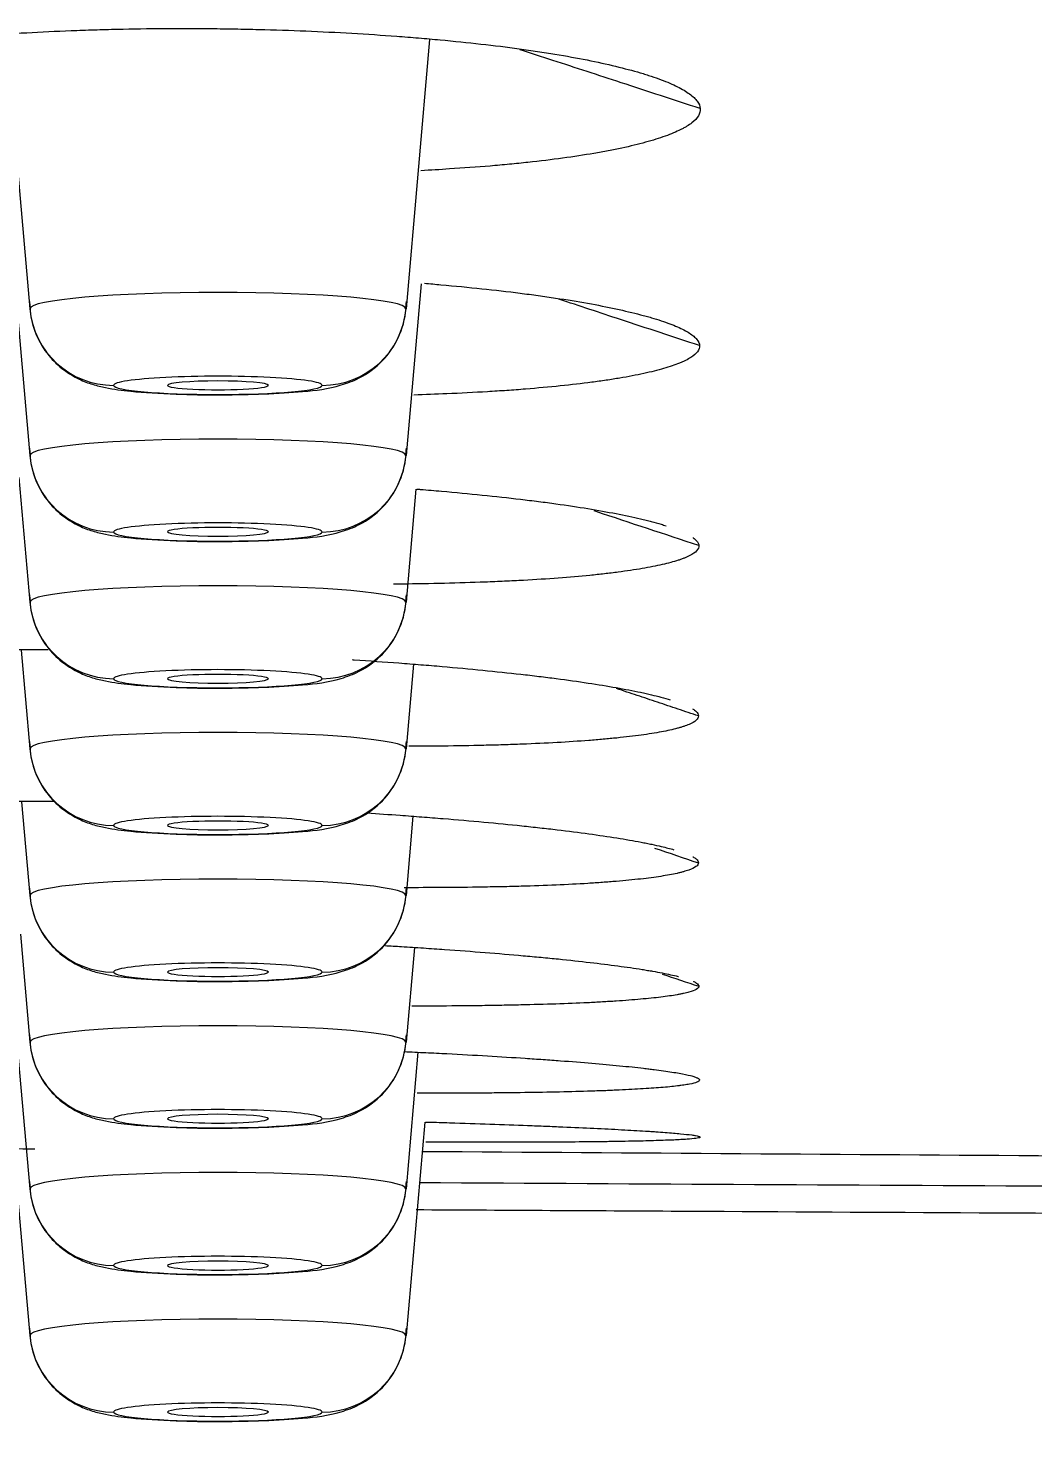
# Model space of a CAD drawing. Header units: millimetres. Extents: x 11618 to 13994, y -5897 to -2537.
# Drawn here: x 12259.06 to 12271.01, y -3610.08 to -3593.19 of the extents above; entities that cross this region are included whole.
import ezdxf

# ---------------------------------------------------------------- set-up
doc = ezdxf.new("R2010")
doc.units = ezdxf.units.MM
doc.layers.add('DIM', color=3, linetype='Continuous', lineweight=13)
doc.styles.get("Standard").update_dxf_attribs({"font": 'arial.ttf'})
doc.dimstyles.get("Standard").update_dxf_attribs({"dimtxt": 0.18, "dimasz": 0.18, "dimexe": 0.18, "dimexo": 0.0625, "dimgap": 0.09, "dimtad": 0, "dimtih": 1, "dimtoh": 1, "dimdec": 1, "dimdsep": 46, "dimtxsty": 'Standard', "dimcen": 0.09, "dimadec": 0, "dimazin": 0, "dimtfac": 1, "dimtdec": 1, "dimtofl": 0, "dimtmove": 0, "dimatfit": 3, "dimfxl": 1, "dimtolj": 1, "dimtzin": 0, "dimarcsym": 0})

# ---------------------------------------------------------------- blocks, each defined once
blk = doc.blocks.new('*D6')
at = {"layer": 'Defpoints', "color": 0, "transparency": 16777216}
for p in [(12196.532, -3594.216), (12466.198, -3594.304), (12466.198, -3664.582)]:
    blk.add_point(p, dxfattribs=at)
at = {"layer": 'DIM', "color": 0, "lineweight": -2, "transparency": 16777216}
for p, q in [((12196.532, -3594.279), (12196.532, -3664.762)), ((12466.198, -3594.366), (12466.198, -3664.762)), ((12214.532, -3664.582), (12448.198, -3664.582)), ((12466.198, -3664.582), (12494.714, -3664.582))]:
    blk.add_line(p, q, dxfattribs=at)
at = {"layer": 'DIM', "color": 0, "transparency": 16777216}
for points in [[(12214.532, -3661.582), (12214.532, -3667.582), (12196.532, -3664.582)], [(12448.198, -3661.582), (12448.198, -3667.582), (12466.198, -3664.582)]]:
    blk.add_solid(points, dxfattribs=at)
at = {"layer": 'DIM', "color": 0, "transparency": 16777216, "insert": (12519.722, -3664.582), "char_height": 18, "attachment_point": 5}
blk.add_mtext('\\A1;270', dxfattribs=at)

msp = doc.modelspace()

# ---------------------------------------------------------------- linework, layer by layer
at = {"linetype": 'Continuous', "lineweight": 18}
for p, q in [((12258.796, -3593.267), (12259.082, -3596.522)), ((12263.836, -3593.322), (12263.555, -3596.522)), ((12258.895, -3596.128), (12259.082, -3598.265)), ((12263.734, -3596.225), (12263.555, -3598.265)), ((12258.952, -3598.528), (12259.082, -3600.008)), ((12263.673, -3598.666), (12263.555, -3600.008)), ((12258.979, -3600.577), (12259.082, -3601.751)), ((12263.643, -3600.745), (12263.555, -3601.751)), ((12258.984, -3602.379), (12259.082, -3603.494)), ((12263.637, -3602.552), (12263.555, -3603.494)), ((12258.969, -3603.954), (12259.082, -3605.238)), ((12263.654, -3604.112), (12263.555, -3605.238)), ((12258.929, -3605.241), (12259.082, -3606.981)), ((12263.697, -3605.357), (12263.555, -3606.981)), ((12258.853, -3606.111), (12259.082, -3608.724)), ((12263.778, -3606.186), (12263.555, -3608.724))]:
    msp.add_line(p, q, dxfattribs=at)
at = {"linetype": 'Continuous', "lineweight": 13}
for centre, major_axis, ratio, start_param, end_param in [((12261.318, -3596.522), (-2.236, 0), 0.087156, 3.141593, 6.283185), ((12260.078, -3596.435), (1, 0), 0.996195, 3.228859, 4.712389), ((12262.559, -3596.435), (-1, 0), 0.996195, 1.570796, 3.054326), ((12261.318, -3597.431), (1.24, 0), 0.087156, 0, 3.141593), ((12261.318, -3597.431), (1.24, 0), 0.087156, 3.141593, 6.283185), ((12261.318, -3598.265), (-2.236, 0), 0.087156, 3.141593, 6.283185), ((12260.078, -3598.178), (1, 0), 0.996195, 3.228859, 4.712389), ((12262.559, -3598.178), (-1, 0), 0.996195, 1.570796, 3.054326), ((12261.318, -3599.174), (1.24, 0), 0.087156, 0, 3.141593), ((12261.318, -3599.174), (1.24, 0), 0.087156, 3.141593, 6.283185), ((12261.318, -3600.008), (-2.236, 0), 0.087156, 3.141593, 6.283185), ((12260.078, -3599.921), (1, 0), 0.996195, 3.228859, 4.712389), ((12262.559, -3599.921), (-1, 0), 0.996195, 1.570796, 3.054326), ((12261.318, -3600.918), (1.24, 0), 0.087156, 0, 3.141593), ((12261.318, -3600.918), (1.24, 0), 0.087156, 3.141593, 6.283185), ((12261.318, -3601.751), (-2.236, 0), 0.087156, 3.141593, 6.283185), ((12260.078, -3601.665), (1, 0), 0.996195, 3.228859, 4.712389), ((12262.559, -3601.665), (-1, 0), 0.996195, 1.570796, 3.054326), ((12261.318, -3602.661), (1.24, 0), 0.087156, 0, 3.141593), ((12261.318, -3602.661), (1.24, 0), 0.087156, 3.141593, 6.283185), ((12261.318, -3603.494), (-2.236, 0), 0.087156, 3.141593, 6.283185), ((12260.078, -3603.408), (1, 0), 0.996195, 3.228859, 4.712389), ((12262.559, -3603.408), (-1, 0), 0.996195, 1.570796, 3.054326), ((12261.318, -3604.404), (1.24, 0), 0.087156, 0, 3.141593), ((12261.318, -3604.404), (1.24, 0), 0.087156, 3.141593, 6.283185), ((12261.318, -3605.238), (-2.236, 0), 0.087156, 3.141593, 6.283185), ((12260.078, -3605.151), (1, 0), 0.996195, 3.228859, 4.712389), ((12262.559, -3605.151), (-1, 0), 0.996195, 1.570796, 3.054326), ((12261.318, -3606.147), (1.24, 0), 0.087156, 0, 3.141593), ((12261.318, -3606.147), (1.24, 0), 0.087156, 3.141593, 6.283185), ((12261.318, -3606.981), (-2.236, 0), 0.087156, 3.141593, 6.283185), ((12261.318, -3607.89), (1.24, 0), 0.087156, 0, 3.141593), ((12261.318, -3607.89), (1.24, 0), 0.087156, 3.141593, 6.283185), ((12261.318, -3608.724), (-2.236, 0), 0.087156, 3.141593, 6.283185), ((12261.318, -3609.633), (1.24, 0), 0.087156, 0, 3.141593), ((12261.318, -3609.633), (1.24, 0), 0.087156, 3.141593, 6.283185)]:
    msp.add_ellipse(centre, major_axis=major_axis, ratio=ratio, start_param=start_param, end_param=end_param, dxfattribs=at)
at = {"linetype": 'Continuous', "lineweight": 18}
for centre, major_axis, ratio, start_param, end_param in [((12261.318, -3597.431), (-0.6, 0), 0.087156, 3.141593, 6.283185), ((12261.318, -3597.431), (-0.6, 0), 0.087156, 0, 3.141593), ((12261.318, -3599.171), (0.6, 0), 0.087156, 0, 3.141593), ((12261.318, -3599.171), (0.6, 0), 0.087156, 3.141593, 6.283185), ((12261.318, -3600.918), (0.6, 0), 0.087156, 0, 3.141593), ((12261.318, -3600.918), (0.6, 0), 0.087156, 3.141593, 6.283185), ((12261.318, -3602.661), (0.6, 0), 0.087156, 0, 3.141593), ((12261.318, -3602.661), (0.6, 0), 0.087156, 3.141593, 6.283185), ((12261.318, -3604.404), (-0.6, 0), 0.087156, 3.141593, 6.283185), ((12261.318, -3604.404), (-0.6, 0), 0.087156, 0, 3.141593), ((12261.318, -3606.147), (-0.6, 0), 0.087156, 3.141593, 6.283185), ((12261.318, -3606.147), (-0.6, 0), 0.087156, 0, 3.141593), ((12260.078, -3606.894), (1, 0), 0.996195, 3.228859, 4.712389), ((12262.559, -3606.894), (-1, 0), 0.996195, 1.570796, 3.054326), ((12261.318, -3607.893), (-0.6, 0), 0.087156, 3.141593, 6.283185), ((12261.318, -3607.893), (-0.6, 0), 0.087156, 0, 3.141593), ((12260.078, -3608.637), (1, 0), 0.996195, 3.228859, 4.712389), ((12262.559, -3608.637), (-1, 0), 0.996195, 1.570796, 3.054326), ((12261.318, -3609.633), (-0.6, 0), 0.087156, 3.141593, 6.283185), ((12261.318, -3609.633), (-0.6, 0), 0.087156, 0, 3.141593)]:
    msp.add_ellipse(centre, major_axis=major_axis, ratio=ratio, start_param=start_param, end_param=end_param, dxfattribs=at)
for points, knots in [([(12255.557, -3594.007), (12255.555, -3593.979), (12255.562, -3593.951), (12255.596, -3593.896), (12255.649, -3593.841), (12255.737, -3593.788), (12255.844, -3593.735), (12255.906, -3593.709), (12256.046, -3593.658), (12256.124, -3593.633), (12256.296, -3593.585), (12256.39, -3593.562), (12256.518, -3593.533), (12256.544, -3593.528), (12256.597, -3593.516), (12256.624, -3593.511), (12256.707, -3593.494), (12256.764, -3593.484), (12256.94, -3593.452), (12257.064, -3593.432), (12257.325, -3593.394), (12257.462, -3593.376), (12257.677, -3593.351), (12257.751, -3593.343), (12257.864, -3593.331), (12257.902, -3593.327), (12257.979, -3593.319), (12258.018, -3593.316), (12258.214, -3593.297), (12258.374, -3593.284), (12258.704, -3593.26), (12258.872, -3593.249), (12259.217, -3593.23), (12259.393, -3593.222), (12259.619, -3593.213), (12259.664, -3593.211), (12259.755, -3593.208), (12259.801, -3593.207), (12259.938, -3593.203), (12260.03, -3593.2), (12260.306, -3593.194), (12260.491, -3593.191), (12260.863, -3593.189), (12261.05, -3593.189), (12261.332, -3593.192), (12261.426, -3593.193), (12261.568, -3593.196), (12261.615, -3593.197), (12261.71, -3593.199), (12261.757, -3593.2), (12261.993, -3593.206), (12262.18, -3593.212), (12262.548, -3593.227), (12262.731, -3593.236), (12263.091, -3593.257), (12263.269, -3593.268), (12263.488, -3593.285), (12263.532, -3593.288), (12263.619, -3593.295), (12263.749, -3593.306), (12263.876, -3593.317), (12264.127, -3593.34), (12264.289, -3593.357), (12264.603, -3593.392), (12264.755, -3593.411), (12264.976, -3593.441), (12265.048, -3593.452), (12265.154, -3593.468), (12265.189, -3593.473), (12265.259, -3593.484), (12265.293, -3593.489), (12265.461, -3593.517), (12265.588, -3593.54), (12265.828, -3593.588), (12265.941, -3593.613), (12266.151, -3593.664), (12266.25, -3593.69), (12266.363, -3593.723), (12266.386, -3593.73), (12266.429, -3593.744), (12266.492, -3593.764), (12266.551, -3593.785), (12266.661, -3593.826), (12266.792, -3593.882), (12266.888, -3593.939), (12266.947, -3593.982), (12266.965, -3593.997), (12266.995, -3594.026), (12267.008, -3594.04), (12267.04, -3594.084), (12267.051, -3594.113), (12267.054, -3594.142)], [0, 0, 0, 0, 0.03125, 0.03125, 0.0625, 0.09375, 0.09375, 0.125, 0.125, 0.15625, 0.15625, 0.1875, 0.1875, 0.195313, 0.195313, 0.203125, 0.203125, 0.21875, 0.21875, 0.25, 0.25, 0.28125, 0.28125, 0.296875, 0.296875, 0.304688, 0.304688, 0.3125, 0.3125, 0.34375, 0.34375, 0.375, 0.375, 0.40625, 0.40625, 0.414063, 0.414063, 0.421875, 0.421875, 0.4375, 0.4375, 0.46875, 0.46875, 0.5, 0.5, 0.515625, 0.515625, 0.523438, 0.523438, 0.53125, 0.53125, 0.5625, 0.5625, 0.59375, 0.59375, 0.625, 0.625, 0.632813, 0.632813, 0.640625, 0.65625, 0.65625, 0.6875, 0.6875, 0.71875, 0.71875, 0.734375, 0.734375, 0.742188, 0.742188, 0.75, 0.75, 0.78125, 0.78125, 0.8125, 0.8125, 0.84375, 0.84375, 0.851563, 0.851563, 0.859375, 0.875, 0.875, 0.90625, 0.9375, 0.9375, 0.953125, 0.953125, 0.96875, 0.96875, 1, 1, 1, 1]), ([(12267.054, -3594.142), (12267.056, -3594.171), (12267.048, -3594.199), (12267.015, -3594.256), (12266.989, -3594.284), (12266.936, -3594.325), (12266.917, -3594.338), (12266.884, -3594.359), (12266.872, -3594.365), (12266.848, -3594.379), (12266.835, -3594.385), (12266.768, -3594.419), (12266.707, -3594.445), (12266.567, -3594.495), (12266.489, -3594.519), (12266.317, -3594.566), (12266.223, -3594.589), (12266.095, -3594.617), (12266.068, -3594.622), (12266.015, -3594.633), (12265.988, -3594.638), (12265.905, -3594.654), (12265.848, -3594.664), (12265.672, -3594.695), (12265.548, -3594.713), (12265.287, -3594.749), (12265.149, -3594.766), (12264.933, -3594.789), (12264.86, -3594.796), (12264.747, -3594.807), (12264.709, -3594.811), (12264.632, -3594.818), (12264.593, -3594.821), (12264.397, -3594.838), (12264.236, -3594.849), (12263.96, -3594.867), (12263.847, -3594.874), (12263.732, -3594.88)], [0, 0, 0, 0, 0.085646, 0.085646, 0.171292, 0.171292, 0.214114, 0.214114, 0.235526, 0.235526, 0.256937, 0.256937, 0.342583, 0.342583, 0.428229, 0.428229, 0.513875, 0.513875, 0.535286, 0.535286, 0.556698, 0.556698, 0.59952, 0.59952, 0.685166, 0.685166, 0.770812, 0.770812, 0.813635, 0.813635, 0.835046, 0.835046, 0.856458, 0.856458, 0.942104, 0.942104, 1, 1, 1, 1]), ([(12263.775, -3596.218), (12263.841, -3596.224), (12263.906, -3596.229), (12264.137, -3596.25), (12264.299, -3596.266), (12264.612, -3596.299), (12264.764, -3596.317), (12264.984, -3596.344), (12265.056, -3596.354), (12265.162, -3596.368), (12265.197, -3596.373), (12265.266, -3596.383), (12265.3, -3596.388), (12265.468, -3596.414), (12265.595, -3596.434), (12265.834, -3596.477), (12265.946, -3596.499), (12266.155, -3596.545), (12266.253, -3596.568), (12266.366, -3596.597), (12266.388, -3596.603), (12266.431, -3596.615), (12266.494, -3596.633), (12266.552, -3596.651), (12266.662, -3596.687), (12266.791, -3596.736), (12266.886, -3596.785), (12266.944, -3596.823), (12266.961, -3596.835), (12266.991, -3596.86), (12267.003, -3596.872), (12267.034, -3596.91), (12267.045, -3596.934), (12267.046, -3596.959)], [0, 0, 0, 0, 0.034029, 0.034029, 0.121844, 0.121844, 0.20966, 0.20966, 0.253567, 0.253567, 0.275521, 0.275521, 0.297475, 0.297475, 0.385291, 0.385291, 0.473106, 0.473106, 0.560922, 0.560922, 0.582876, 0.582876, 0.60483, 0.648738, 0.648738, 0.736553, 0.824369, 0.824369, 0.868277, 0.868277, 0.912184, 0.912184, 1, 1, 1, 1]), ([(12259.078, -3596.435), (12259.08, -3596.573), (12259.124, -3596.797), (12259.288, -3597.072), (12259.475, -3597.25), (12259.663, -3597.361), (12259.836, -3597.425), (12260.032, -3597.472), (12260.312, -3597.509), (12260.769, -3597.536), (12261.171, -3597.546), (12261.348, -3597.543), (12261.357, -3597.543)], [0, 0, 0, 0, 0.122527, 0.215408, 0.294634, 0.364592, 0.427727, 0.496738, 0.634659, 0.831916, 0.991471, 1, 1, 1, 1]), ([(12261.357, -3597.543), (12261.535, -3597.542), (12261.88, -3597.537), (12262.384, -3597.502), (12262.674, -3597.47), (12263.021, -3597.346), (12263.283, -3597.157), (12263.483, -3596.868), (12263.552, -3596.612), (12263.559, -3596.464), (12263.559, -3596.435)], [0, 0, 0, 0, 0.162675, 0.337768, 0.550867, 0.638384, 0.752048, 0.857541, 0.972916, 1, 1, 1, 1]), ([(12267.046, -3596.959), (12267.047, -3596.983), (12267.039, -3597.007), (12267.004, -3597.055), (12266.977, -3597.078), (12266.923, -3597.112), (12266.903, -3597.123), (12266.869, -3597.14), (12266.857, -3597.146), (12266.832, -3597.157), (12266.819, -3597.162), (12266.752, -3597.19), (12266.689, -3597.211), (12266.548, -3597.252), (12266.469, -3597.271), (12266.295, -3597.309), (12266.2, -3597.328), (12266.071, -3597.349), (12266.045, -3597.354), (12265.991, -3597.362), (12265.963, -3597.367), (12265.88, -3597.379), (12265.822, -3597.387), (12265.645, -3597.41), (12265.521, -3597.425), (12265.258, -3597.452), (12265.12, -3597.464), (12264.904, -3597.482), (12264.83, -3597.487), (12264.716, -3597.495), (12264.678, -3597.497), (12264.601, -3597.502), (12264.562, -3597.505), (12264.365, -3597.516), (12264.204, -3597.525), (12263.912, -3597.537), (12263.782, -3597.542), (12263.65, -3597.546)], [0, 0, 0, 0, 0.084944, 0.084944, 0.169887, 0.169887, 0.212359, 0.212359, 0.233595, 0.233595, 0.254831, 0.254831, 0.339775, 0.339775, 0.424719, 0.424719, 0.509662, 0.509662, 0.530898, 0.530898, 0.552134, 0.552134, 0.594606, 0.594606, 0.67955, 0.67955, 0.764494, 0.764494, 0.806965, 0.806965, 0.828201, 0.828201, 0.849437, 0.849437, 0.934381, 0.934381, 1, 1, 1, 1]), ([(12259.078, -3598.178), (12259.08, -3598.316), (12259.124, -3598.54), (12259.288, -3598.815), (12259.475, -3598.993), (12259.663, -3599.104), (12259.836, -3599.168), (12260.032, -3599.215), (12260.312, -3599.252), (12260.769, -3599.279), (12261.171, -3599.289), (12261.348, -3599.286), (12261.357, -3599.286)], [0, 0, 0, 0, 0.122527, 0.215408, 0.294634, 0.364592, 0.427727, 0.496738, 0.634659, 0.831916, 0.991471, 1, 1, 1, 1]), ([(12261.357, -3599.286), (12261.535, -3599.286), (12261.88, -3599.28), (12262.384, -3599.245), (12262.674, -3599.213), (12263.021, -3599.089), (12263.283, -3598.9), (12263.483, -3598.611), (12263.552, -3598.355), (12263.559, -3598.207), (12263.559, -3598.178)], [0, 0, 0, 0, 0.162675, 0.337768, 0.550867, 0.638384, 0.752048, 0.857541, 0.972916, 1, 1, 1, 1]), ([(12263.682, -3598.664), (12263.696, -3598.665), (12263.797, -3598.673), (12263.895, -3598.682), (12264.144, -3598.703), (12264.467, -3598.734), (12264.77, -3598.767), (12264.989, -3598.793), (12265.061, -3598.802), (12265.167, -3598.816), (12265.202, -3598.82), (12265.271, -3598.829), (12265.305, -3598.834), (12265.472, -3598.857), (12265.599, -3598.876), (12265.836, -3598.915), (12265.948, -3598.935), (12266.157, -3598.976), (12266.254, -3598.997), (12266.366, -3599.023), (12266.388, -3599.028), (12266.431, -3599.039), (12266.493, -3599.055), (12266.551, -3599.071), (12266.609, -3599.088), (12266.629, -3599.094), (12266.649, -3599.1)], [0, 0, 0, 0, 0.010663, 0.074135, 0.074135, 0.201079, 0.328023, 0.328023, 0.391495, 0.391495, 0.423231, 0.423231, 0.454967, 0.454967, 0.58191, 0.58191, 0.708854, 0.708854, 0.835798, 0.835798, 0.867534, 0.867534, 0.89927, 0.962742, 0.962742, 1, 1, 1, 1]), ([(12266.968, -3599.24), (12266.969, -3599.241), (12266.97, -3599.241), (12266.985, -3599.252), (12266.997, -3599.263), (12267.027, -3599.295), (12267.037, -3599.316), (12267.038, -3599.336)], [0, 0, 0, 0, 0.01413, 0.01413, 0.342754, 0.342754, 1, 1, 1, 1]), ([(12267.038, -3599.336), (12267.038, -3599.357), (12267.029, -3599.377), (12266.993, -3599.417), (12266.965, -3599.436), (12266.91, -3599.464), (12266.89, -3599.474), (12266.855, -3599.488), (12266.843, -3599.492), (12266.818, -3599.501), (12266.805, -3599.506), (12266.736, -3599.528), (12266.673, -3599.545), (12266.53, -3599.578), (12266.451, -3599.594), (12266.276, -3599.624), (12266.18, -3599.638), (12266.05, -3599.655), (12266.024, -3599.659), (12265.969, -3599.665), (12265.942, -3599.668), (12265.858, -3599.678), (12265.8, -3599.684), (12265.622, -3599.702), (12265.497, -3599.712), (12265.234, -3599.732), (12265.095, -3599.741), (12264.878, -3599.753), (12264.804, -3599.756), (12264.69, -3599.762), (12264.652, -3599.763), (12264.574, -3599.767), (12264.535, -3599.768), (12264.338, -3599.776), (12264.177, -3599.78), (12263.846, -3599.788), (12263.677, -3599.791), (12263.472, -3599.793), (12263.44, -3599.793), (12263.408, -3599.793)], [0, 0, 0, 0, 0.082071, 0.082071, 0.164143, 0.164143, 0.205179, 0.205179, 0.225697, 0.225697, 0.246214, 0.246214, 0.328286, 0.328286, 0.410357, 0.410357, 0.492429, 0.492429, 0.512947, 0.512947, 0.533465, 0.533465, 0.5745, 0.5745, 0.656572, 0.656572, 0.738643, 0.738643, 0.779679, 0.779679, 0.800197, 0.800197, 0.820715, 0.820715, 0.902786, 0.902786, 0.984858, 0.984858, 1, 1, 1, 1]), ([(12259.078, -3599.921), (12259.08, -3600.059), (12259.124, -3600.283), (12259.288, -3600.559), (12259.475, -3600.736), (12259.663, -3600.847), (12259.836, -3600.912), (12260.032, -3600.958), (12260.312, -3600.995), (12260.769, -3601.022), (12261.171, -3601.033), (12261.348, -3601.029), (12261.357, -3601.029)], [0, 0, 0, 0, 0.122527, 0.215408, 0.294634, 0.364592, 0.427727, 0.496738, 0.634659, 0.831916, 0.991471, 1, 1, 1, 1]), ([(12261.357, -3601.029), (12261.535, -3601.029), (12261.88, -3601.023), (12262.384, -3600.988), (12262.674, -3600.957), (12263.021, -3600.832), (12263.283, -3600.644), (12263.483, -3600.354), (12263.552, -3600.098), (12263.559, -3599.95), (12263.559, -3599.921)], [0, 0, 0, 0, 0.162675, 0.337768, 0.550867, 0.638384, 0.752048, 0.857541, 0.972916, 1, 1, 1, 1]), ([(12255.529, -3600.929), (12255.529, -3600.911), (12255.539, -3600.894), (12255.577, -3600.861), (12255.605, -3600.845), (12255.66, -3600.821), (12255.681, -3600.814), (12255.728, -3600.799), (12255.753, -3600.791), (12255.836, -3600.769), (12255.9, -3600.755), (12256.044, -3600.728), (12256.124, -3600.716), (12256.299, -3600.692), (12256.395, -3600.68), (12256.526, -3600.667), (12256.552, -3600.664), (12256.607, -3600.659), (12256.634, -3600.657), (12256.718, -3600.649), (12256.776, -3600.645), (12256.955, -3600.631), (12257.08, -3600.623), (12257.344, -3600.608), (12257.483, -3600.602), (12257.7, -3600.593), (12257.775, -3600.591), (12257.888, -3600.587), (12257.927, -3600.586), (12258.004, -3600.584), (12258.044, -3600.583), (12258.241, -3600.578), (12258.402, -3600.575), (12258.733, -3600.571), (12258.903, -3600.57), (12259.15, -3600.569), (12259.226, -3600.569), (12259.301, -3600.569)], [0, 0, 0, 0, 0.080447, 0.080447, 0.160895, 0.160895, 0.201118, 0.201118, 0.241342, 0.241342, 0.321789, 0.321789, 0.402236, 0.402236, 0.482684, 0.482684, 0.502796, 0.502796, 0.522907, 0.522907, 0.563131, 0.563131, 0.643578, 0.643578, 0.724026, 0.724026, 0.764249, 0.764249, 0.784361, 0.784361, 0.804473, 0.804473, 0.88492, 0.88492, 0.965367, 0.965367, 1, 1, 1, 1]), ([(12262.916, -3600.691), (12262.924, -3600.692), (12262.932, -3600.693), (12263.119, -3600.705), (12263.296, -3600.717), (12263.515, -3600.734), (12263.559, -3600.737), (12263.645, -3600.744), (12263.775, -3600.754), (12263.901, -3600.764), (12264.15, -3600.786), (12264.311, -3600.801), (12264.623, -3600.832), (12264.774, -3600.848), (12264.993, -3600.872), (12265.065, -3600.881), (12265.171, -3600.894), (12265.206, -3600.898), (12265.274, -3600.907), (12265.308, -3600.911), (12265.475, -3600.933), (12265.601, -3600.951), (12265.839, -3600.986), (12265.95, -3601.005), (12266.158, -3601.042), (12266.255, -3601.061), (12266.367, -3601.084), (12266.389, -3601.089), (12266.431, -3601.099), (12266.494, -3601.113), (12266.551, -3601.127), (12266.626, -3601.147), (12266.663, -3601.157), (12266.697, -3601.167)], [0, 0, 0, 0, 0.004641, 0.004641, 0.108938, 0.108938, 0.135012, 0.135012, 0.161087, 0.213235, 0.213235, 0.317532, 0.317532, 0.421829, 0.421829, 0.473978, 0.473978, 0.500052, 0.500052, 0.526126, 0.526126, 0.630423, 0.630423, 0.73472, 0.73472, 0.839017, 0.839017, 0.865092, 0.865092, 0.891166, 0.943314, 0.943314, 1, 1, 1, 1]), ([(12266.966, -3601.277), (12266.966, -3601.277), (12266.967, -3601.278), (12266.982, -3601.287), (12266.994, -3601.296), (12267.023, -3601.324), (12267.032, -3601.342), (12267.033, -3601.36)], [0, 0, 0, 0, 0.011206, 0.011206, 0.340804, 0.340804, 1, 1, 1, 1]), ([(12267.033, -3601.36), (12267.033, -3601.378), (12267.023, -3601.395), (12266.986, -3601.429), (12266.958, -3601.445), (12266.902, -3601.469), (12266.881, -3601.477), (12266.847, -3601.488), (12266.835, -3601.492), (12266.809, -3601.5), (12266.796, -3601.503), (12266.727, -3601.522), (12266.663, -3601.536), (12266.52, -3601.563), (12266.44, -3601.576), (12266.264, -3601.6), (12266.168, -3601.611), (12266.037, -3601.625), (12266.011, -3601.627), (12265.956, -3601.633), (12265.929, -3601.635), (12265.844, -3601.643), (12265.787, -3601.647), (12265.608, -3601.661), (12265.483, -3601.669), (12265.219, -3601.684), (12265.08, -3601.69), (12264.862, -3601.699), (12264.788, -3601.701), (12264.674, -3601.705), (12264.636, -3601.706), (12264.558, -3601.708), (12264.519, -3601.709), (12264.322, -3601.713), (12264.16, -3601.716), (12263.861, -3601.72), (12263.725, -3601.721), (12263.587, -3601.721)], [0, 0, 0, 0, 0.084699, 0.084699, 0.169398, 0.169398, 0.211748, 0.211748, 0.232923, 0.232923, 0.254097, 0.254097, 0.338796, 0.338796, 0.423495, 0.423495, 0.508195, 0.508195, 0.529369, 0.529369, 0.550544, 0.550544, 0.592894, 0.592894, 0.677593, 0.677593, 0.762292, 0.762292, 0.804641, 0.804641, 0.825816, 0.825816, 0.846991, 0.846991, 0.93169, 0.93169, 1, 1, 1, 1]), ([(12259.078, -3601.665), (12259.08, -3601.802), (12259.124, -3602.026), (12259.288, -3602.302), (12259.475, -3602.479), (12259.663, -3602.59), (12259.836, -3602.655), (12260.032, -3602.701), (12260.312, -3602.738), (12260.769, -3602.765), (12261.171, -3602.776), (12261.348, -3602.772), (12261.357, -3602.772)], [0, 0, 0, 0, 0.122527, 0.215408, 0.294634, 0.364592, 0.427727, 0.496738, 0.634659, 0.831916, 0.991471, 1, 1, 1, 1]), ([(12261.357, -3602.772), (12261.535, -3602.772), (12261.88, -3602.766), (12262.384, -3602.731), (12262.674, -3602.7), (12263.021, -3602.575), (12263.283, -3602.387), (12263.483, -3602.097), (12263.552, -3601.841), (12263.559, -3601.693), (12263.559, -3601.665)], [0, 0, 0, 0, 0.162675, 0.337768, 0.550867, 0.638384, 0.752048, 0.857541, 0.972916, 1, 1, 1, 1]), ([(12255.529, -3602.671), (12255.53, -3602.656), (12255.54, -3602.641), (12255.578, -3602.612), (12255.607, -3602.597), (12255.663, -3602.577), (12255.684, -3602.57), (12255.731, -3602.557), (12255.756, -3602.55), (12255.84, -3602.531), (12255.904, -3602.519), (12256.048, -3602.496), (12256.129, -3602.485), (12256.305, -3602.465), (12256.401, -3602.455), (12256.532, -3602.444), (12256.559, -3602.442), (12256.613, -3602.438), (12256.641, -3602.436), (12256.725, -3602.43), (12256.783, -3602.426), (12256.962, -3602.415), (12257.088, -3602.408), (12257.353, -3602.397), (12257.492, -3602.392), (12257.711, -3602.385), (12257.785, -3602.384), (12257.899, -3602.381), (12257.937, -3602.38), (12258.015, -3602.379), (12258.054, -3602.378), (12258.252, -3602.375), (12258.414, -3602.373), (12258.746, -3602.372), (12258.915, -3602.372), (12259.18, -3602.373), (12259.273, -3602.373), (12259.367, -3602.374)], [0, 0, 0, 0, 0.079808, 0.079808, 0.159617, 0.159617, 0.199521, 0.199521, 0.239425, 0.239425, 0.319234, 0.319234, 0.399042, 0.399042, 0.478851, 0.478851, 0.498803, 0.498803, 0.518755, 0.518755, 0.558659, 0.558659, 0.638468, 0.638468, 0.718276, 0.718276, 0.75818, 0.75818, 0.778132, 0.778132, 0.798085, 0.798085, 0.877893, 0.877893, 0.957702, 0.957702, 1, 1, 1, 1]), ([(12263.092, -3602.513), (12263.224, -3602.522), (12263.355, -3602.531), (12263.528, -3602.543), (12263.572, -3602.546), (12263.659, -3602.553), (12263.788, -3602.563), (12263.914, -3602.573), (12264.162, -3602.593), (12264.323, -3602.607), (12264.635, -3602.635), (12264.786, -3602.65), (12265.005, -3602.673), (12265.076, -3602.681), (12265.182, -3602.693), (12265.216, -3602.697), (12265.285, -3602.704), (12265.319, -3602.708), (12265.485, -3602.728), (12265.611, -3602.744), (12265.847, -3602.777), (12266.069, -3602.81), (12266.261, -3602.843), (12266.372, -3602.865), (12266.394, -3602.869), (12266.436, -3602.877), (12266.498, -3602.89), (12266.555, -3602.903), (12266.646, -3602.924), (12266.696, -3602.937), (12266.741, -3602.95)], [0, 0, 0, 0, 0.077967, 0.077967, 0.104253, 0.104253, 0.13054, 0.183113, 0.183113, 0.28826, 0.28826, 0.393407, 0.393407, 0.445981, 0.445981, 0.472268, 0.472268, 0.498554, 0.498554, 0.603701, 0.603701, 0.708848, 0.813995, 0.813995, 0.840282, 0.840282, 0.866569, 0.919142, 0.919142, 1, 1, 1, 1]), ([(12267.033, -3603.106), (12267.032, -3603.121), (12267.022, -3603.136), (12266.984, -3603.165), (12266.955, -3603.178), (12266.899, -3603.199), (12266.878, -3603.205), (12266.843, -3603.215), (12266.831, -3603.218), (12266.805, -3603.224), (12266.792, -3603.228), (12266.722, -3603.243), (12266.658, -3603.255), (12266.513, -3603.278), (12266.433, -3603.288), (12266.256, -3603.308), (12266.16, -3603.318), (12266.029, -3603.328), (12266.002, -3603.331), (12265.948, -3603.335), (12265.92, -3603.337), (12265.835, -3603.343), (12265.777, -3603.347), (12265.598, -3603.358), (12265.472, -3603.364), (12265.207, -3603.376), (12265.068, -3603.38), (12264.85, -3603.387), (12264.775, -3603.389), (12264.661, -3603.391), (12264.623, -3603.392), (12264.545, -3603.393), (12264.506, -3603.394), (12264.309, -3603.397), (12264.147, -3603.399), (12263.834, -3603.401), (12263.685, -3603.401), (12263.532, -3603.401)], [0, 0, 0, 0, 0.084136, 0.084136, 0.168272, 0.168272, 0.21034, 0.21034, 0.231374, 0.231374, 0.252408, 0.252408, 0.336545, 0.336545, 0.420681, 0.420681, 0.504817, 0.504817, 0.525851, 0.525851, 0.546885, 0.546885, 0.588953, 0.588953, 0.673089, 0.673089, 0.757225, 0.757225, 0.799293, 0.799293, 0.820327, 0.820327, 0.841361, 0.841361, 0.925497, 0.925497, 1, 1, 1, 1]), ([(12266.966, -3603.033), (12266.967, -3603.034), (12266.968, -3603.034), (12266.983, -3603.043), (12266.995, -3603.051), (12267.023, -3603.075), (12267.033, -3603.09), (12267.033, -3603.106)], [0, 0, 0, 0, 0.020568, 0.020568, 0.347046, 0.347046, 1, 1, 1, 1]), ([(12259.078, -3603.408), (12259.08, -3603.545), (12259.124, -3603.769), (12259.288, -3604.045), (12259.475, -3604.222), (12259.663, -3604.333), (12259.836, -3604.398), (12260.032, -3604.444), (12260.312, -3604.481), (12260.769, -3604.508), (12261.171, -3604.519), (12261.348, -3604.515), (12261.357, -3604.515)], [0, 0, 0, 0, 0.122527, 0.215408, 0.294634, 0.364592, 0.427727, 0.496738, 0.634659, 0.831916, 0.991471, 1, 1, 1, 1]), ([(12261.357, -3604.515), (12261.535, -3604.515), (12261.88, -3604.509), (12262.384, -3604.474), (12262.674, -3604.443), (12263.021, -3604.318), (12263.283, -3604.13), (12263.483, -3603.84), (12263.552, -3603.584), (12263.559, -3603.436), (12263.559, -3603.408)], [0, 0, 0, 0, 0.162675, 0.337768, 0.550867, 0.638384, 0.752048, 0.857541, 0.972916, 1, 1, 1, 1]), ([(12263.303, -3604.089), (12263.369, -3604.093), (12263.436, -3604.097), (12263.546, -3604.104), (12263.589, -3604.107), (12263.676, -3604.112), (12263.805, -3604.121), (12263.931, -3604.129), (12264.179, -3604.147), (12264.34, -3604.159), (12264.651, -3604.183), (12264.802, -3604.196), (12265.02, -3604.216), (12265.091, -3604.222), (12265.197, -3604.232), (12265.231, -3604.235), (12265.3, -3604.242), (12265.334, -3604.245), (12265.5, -3604.262), (12265.625, -3604.276), (12265.861, -3604.303), (12265.971, -3604.317), (12266.177, -3604.345), (12266.273, -3604.358), (12266.384, -3604.376), (12266.405, -3604.38), (12266.447, -3604.387), (12266.509, -3604.397), (12266.565, -3604.407), (12266.672, -3604.428), (12266.735, -3604.442), (12266.792, -3604.456), (12266.794, -3604.457), (12266.797, -3604.457)], [0, 0, 0, 0, 0.04021, 0.04021, 0.066734, 0.066734, 0.093258, 0.146305, 0.146305, 0.252401, 0.252401, 0.358496, 0.358496, 0.411543, 0.411543, 0.438067, 0.438067, 0.464591, 0.464591, 0.570686, 0.570686, 0.676781, 0.676781, 0.782877, 0.782877, 0.809401, 0.809401, 0.835924, 0.888972, 0.888972, 0.995067, 0.995067, 1, 1, 1, 1]), ([(12267.038, -3604.573), (12267.037, -3604.586), (12267.027, -3604.598), (12266.987, -3604.621), (12266.958, -3604.632), (12266.901, -3604.648), (12266.88, -3604.653), (12266.845, -3604.661), (12266.833, -3604.664), (12266.807, -3604.669), (12266.793, -3604.671), (12266.723, -3604.684), (12266.658, -3604.693), (12266.513, -3604.711), (12266.433, -3604.719), (12266.255, -3604.735), (12266.158, -3604.743), (12266.027, -3604.751), (12266, -3604.753), (12265.946, -3604.756), (12265.918, -3604.758), (12265.833, -3604.763), (12265.775, -3604.766), (12265.595, -3604.774), (12265.469, -3604.779), (12265.204, -3604.788), (12265.065, -3604.792), (12264.846, -3604.797), (12264.771, -3604.798), (12264.657, -3604.8), (12264.619, -3604.801), (12264.541, -3604.802), (12264.501, -3604.803), (12264.304, -3604.805), (12264.141, -3604.807), (12263.86, -3604.808), (12263.743, -3604.808), (12263.624, -3604.808)], [0, 0, 0, 0, 0.085499, 0.085499, 0.170999, 0.170999, 0.213748, 0.213748, 0.235123, 0.235123, 0.256498, 0.256498, 0.341997, 0.341997, 0.427497, 0.427497, 0.512996, 0.512996, 0.534371, 0.534371, 0.555746, 0.555746, 0.598495, 0.598495, 0.683995, 0.683995, 0.769494, 0.769494, 0.812244, 0.812244, 0.833618, 0.833618, 0.854993, 0.854993, 0.940493, 0.940493, 1, 1, 1, 1]), ([(12266.972, -3604.514), (12266.973, -3604.515), (12266.974, -3604.515), (12266.989, -3604.522), (12267.001, -3604.529), (12267.029, -3604.548), (12267.038, -3604.561), (12267.038, -3604.573)], [0, 0, 0, 0, 0.024072, 0.024072, 0.349381, 0.349381, 1, 1, 1, 1]), ([(12259.078, -3605.151), (12259.08, -3605.289), (12259.124, -3605.512), (12259.288, -3605.788), (12259.475, -3605.965), (12259.663, -3606.077), (12259.836, -3606.141), (12260.032, -3606.187), (12260.312, -3606.224), (12260.769, -3606.251), (12261.171, -3606.262), (12261.348, -3606.258), (12261.357, -3606.258)], [0, 0, 0, 0, 0.122527, 0.215408, 0.294634, 0.364592, 0.427727, 0.496738, 0.634659, 0.831916, 0.991471, 1, 1, 1, 1]), ([(12261.357, -3606.258), (12261.535, -3606.258), (12261.88, -3606.252), (12262.384, -3606.217), (12262.674, -3606.186), (12263.021, -3606.062), (12263.283, -3605.873), (12263.483, -3605.583), (12263.552, -3605.327), (12263.559, -3605.179), (12263.559, -3605.151)], [0, 0, 0, 0, 0.162675, 0.337768, 0.550867, 0.638384, 0.752048, 0.857541, 0.972916, 1, 1, 1, 1]), ([(12263.53, -3605.349), (12263.53, -3605.349), (12263.531, -3605.349), (12263.574, -3605.351), (12263.618, -3605.353), (12263.704, -3605.357), (12263.833, -3605.363), (12263.959, -3605.369), (12264.207, -3605.382), (12264.367, -3605.391), (12264.678, -3605.409), (12264.828, -3605.419), (12265.045, -3605.433), (12265.117, -3605.438), (12265.221, -3605.445), (12265.256, -3605.447), (12265.324, -3605.452), (12265.492, -3605.465), (12265.648, -3605.477), (12265.882, -3605.497), (12266.102, -3605.517), (12266.292, -3605.537), (12266.402, -3605.549), (12266.424, -3605.552), (12266.465, -3605.557), (12266.526, -3605.565), (12266.582, -3605.572), (12266.688, -3605.587), (12266.75, -3605.597), (12266.858, -3605.616), (12266.903, -3605.625), (12266.948, -3605.637), (12266.957, -3605.639), (12266.972, -3605.644), (12266.98, -3605.646), (12267, -3605.653), (12267.012, -3605.658), (12267.039, -3605.672), (12267.047, -3605.68), (12267.046, -3605.689)], [0, 0, 0, 0, 0.000125, 0.000125, 0.020956, 0.020956, 0.041786, 0.083448, 0.083448, 0.166771, 0.166771, 0.250094, 0.250094, 0.291755, 0.291755, 0.312586, 0.312586, 0.333417, 0.41674, 0.41674, 0.500062, 0.583385, 0.583385, 0.604216, 0.604216, 0.625047, 0.666708, 0.666708, 0.750031, 0.750031, 0.833354, 0.833354, 0.854185, 0.854185, 0.875016, 0.875016, 0.916677, 0.916677, 1, 1, 1, 1]), ([(12267.046, -3605.689), (12267.044, -3605.698), (12267.033, -3605.706), (12266.993, -3605.722), (12266.963, -3605.729), (12266.906, -3605.74), (12266.884, -3605.744), (12266.848, -3605.749), (12266.836, -3605.751), (12266.81, -3605.754), (12266.796, -3605.756), (12266.725, -3605.764), (12266.66, -3605.771), (12266.514, -3605.783), (12266.433, -3605.788), (12266.254, -3605.799), (12266.157, -3605.804), (12266.025, -3605.809), (12265.998, -3605.811), (12265.943, -3605.813), (12265.916, -3605.814), (12265.83, -3605.817), (12265.772, -3605.819), (12265.592, -3605.824), (12265.465, -3605.828), (12265.199, -3605.833), (12265.06, -3605.836), (12264.84, -3605.839), (12264.766, -3605.84), (12264.651, -3605.841), (12264.613, -3605.841), (12264.535, -3605.842), (12264.495, -3605.842), (12264.297, -3605.844), (12264.134, -3605.845), (12263.876, -3605.845), (12263.782, -3605.845), (12263.687, -3605.845)], [0, 0, 0, 0, 0.08652, 0.08652, 0.17304, 0.17304, 0.2163, 0.2163, 0.23793, 0.23793, 0.25956, 0.25956, 0.346081, 0.346081, 0.432601, 0.432601, 0.519121, 0.519121, 0.540751, 0.540751, 0.562381, 0.562381, 0.605641, 0.605641, 0.692161, 0.692161, 0.778681, 0.778681, 0.821941, 0.821941, 0.843571, 0.843571, 0.865202, 0.865202, 0.951722, 0.951722, 1, 1, 1, 1]), ([(12263.787, -3606.186), (12263.799, -3606.186), (12263.896, -3606.189), (12263.991, -3606.192), (12264.238, -3606.2), (12264.398, -3606.205), (12264.708, -3606.216), (12264.857, -3606.221), (12265.074, -3606.23), (12265.145, -3606.232), (12265.249, -3606.236), (12265.284, -3606.238), (12265.352, -3606.241), (12265.385, -3606.242), (12265.55, -3606.249), (12265.674, -3606.255), (12265.907, -3606.266), (12266.125, -3606.277), (12266.314, -3606.288), (12266.423, -3606.295), (12266.444, -3606.296), (12266.485, -3606.299), (12266.546, -3606.303), (12266.601, -3606.307), (12266.706, -3606.315), (12266.767, -3606.32), (12266.872, -3606.33), (12266.916, -3606.335), (12266.97, -3606.342), (12266.985, -3606.345), (12267.012, -3606.349), (12267.022, -3606.351), (12267.048, -3606.358), (12267.056, -3606.362), (12267.054, -3606.367)], [0, 0, 0, 0, 0.005921, 0.049142, 0.049142, 0.135584, 0.135584, 0.222025, 0.222025, 0.265246, 0.265246, 0.286857, 0.286857, 0.308467, 0.308467, 0.394909, 0.394909, 0.48135, 0.567792, 0.567792, 0.589402, 0.589402, 0.611013, 0.654234, 0.654234, 0.740675, 0.740675, 0.827117, 0.827117, 0.870338, 0.870338, 0.913558, 0.913558, 1, 1, 1, 1]), ([(12243.75, -3606.389), (12244.369, -3606.394), (12245.024, -3606.399), (12246.982, -3606.415), (12248.37, -3606.426), (12251.387, -3606.449), (12253.016, -3606.461), (12256.149, -3606.483), (12257.608, -3606.494), (12259.143, -3606.504)], [0, 0, 0, 0, 0.163244, 0.163244, 0.463049, 0.463049, 0.762854, 0.762854, 1, 1, 1, 1]), ([(12267.054, -3606.367), (12267.051, -3606.371), (12267.04, -3606.375), (12266.998, -3606.382), (12266.967, -3606.385), (12266.908, -3606.39), (12266.887, -3606.392), (12266.838, -3606.395), (12266.812, -3606.396), (12266.726, -3606.401), (12266.66, -3606.403), (12266.512, -3606.408), (12266.431, -3606.411), (12266.251, -3606.415), (12266.153, -3606.416), (12266.021, -3606.419), (12265.994, -3606.419), (12265.939, -3606.42), (12265.911, -3606.42), (12265.825, -3606.421), (12265.766, -3606.422), (12265.586, -3606.424), (12265.459, -3606.424), (12265.191, -3606.426), (12265.051, -3606.427), (12264.832, -3606.427), (12264.757, -3606.427), (12264.642, -3606.427), (12264.603, -3606.427), (12264.525, -3606.427), (12264.486, -3606.427), (12264.287, -3606.427), (12264.124, -3606.427), (12263.902, -3606.426), (12263.846, -3606.426), (12263.789, -3606.426)], [0, 0, 0, 0, 0.08823, 0.08823, 0.17646, 0.17646, 0.220575, 0.220575, 0.26469, 0.26469, 0.35292, 0.35292, 0.441151, 0.441151, 0.529381, 0.529381, 0.551438, 0.551438, 0.573496, 0.573496, 0.617611, 0.617611, 0.705841, 0.705841, 0.794071, 0.794071, 0.838186, 0.838186, 0.860243, 0.860243, 0.882301, 0.882301, 0.970531, 0.970531, 1, 1, 1, 1]), ([(12263.748, -3606.535), (12266.278, -3606.552), (12270.908, -3606.584), (12275.95, -3606.617), (12278.475, -3606.633), (12278.902, -3606.636)], [0, 0, 0, 0, 0.498187, 0.915201, 1, 1, 1, 1]), ([(12259.078, -3606.894), (12259.08, -3607.032), (12259.124, -3607.256), (12259.288, -3607.531), (12259.475, -3607.708), (12259.663, -3607.82), (12259.836, -3607.884), (12260.032, -3607.93), (12260.312, -3607.967), (12260.769, -3607.994), (12261.171, -3608.005), (12261.348, -3608.002), (12261.357, -3608.001)], [0, 0, 0, 0, 0.122527, 0.215408, 0.294634, 0.364592, 0.427727, 0.496738, 0.634659, 0.831916, 0.991471, 1, 1, 1, 1]), ([(12261.357, -3608.001), (12261.535, -3608.001), (12261.88, -3607.995), (12262.384, -3607.96), (12262.674, -3607.929), (12263.021, -3607.805), (12263.283, -3607.616), (12263.483, -3607.327), (12263.552, -3607.07), (12263.559, -3606.922), (12263.559, -3606.894)], [0, 0, 0, 0, 0.162675, 0.337768, 0.550867, 0.638384, 0.752048, 0.857541, 0.972916, 1, 1, 1, 1]), ([(12263.717, -3606.905), (12266.372, -3606.92), (12271.442, -3606.948), (12276.514, -3606.973), (12278.929, -3606.984)], [0, 0, 0, 0, 0.523788, 1, 1, 1, 1]), ([(12278.956, -3607.31), (12277.174, -3607.302), (12272.888, -3607.281), (12267.849, -3607.255), (12264.661, -3607.236), (12263.676, -3607.231)], [0, 0, 0, 0, 0.315568, 0.783076, 1, 1, 1, 1]), ([(12259.078, -3608.637), (12259.08, -3608.775), (12259.124, -3608.999), (12259.288, -3609.274), (12259.475, -3609.451), (12259.663, -3609.563), (12259.836, -3609.627), (12260.032, -3609.673), (12260.312, -3609.711), (12260.769, -3609.737), (12261.171, -3609.748), (12261.348, -3609.745), (12261.357, -3609.745)], [0, 0, 0, 0, 0.122527, 0.215408, 0.294634, 0.364592, 0.427727, 0.496738, 0.634659, 0.831916, 0.991471, 1, 1, 1, 1]), ([(12261.357, -3609.745), (12261.535, -3609.744), (12261.88, -3609.738), (12262.384, -3609.704), (12262.674, -3609.672), (12263.021, -3609.548), (12263.283, -3609.359), (12263.483, -3609.07), (12263.552, -3608.813), (12263.559, -3608.665), (12263.559, -3608.637)], [0, 0, 0, 0, 0.162675, 0.337768, 0.550867, 0.638384, 0.752048, 0.857541, 0.972916, 1, 1, 1, 1])]:
    msp.add_open_spline(points, degree=3, knots=knots, dxfattribs=at)
at = {"linetype": 'Continuous', "lineweight": 13}
for points, knots in [([(12267.054, -3594.142), (12266.74, -3594.039), (12266.156, -3593.848), (12265.443, -3593.615), (12265.043, -3593.484), (12264.914, -3593.442)], [0, 0, 0, 0, 0.439654, 0.818717, 1, 1, 1, 1]), ([(12267.046, -3596.959), (12266.732, -3596.855), (12266.175, -3596.672), (12265.618, -3596.488), (12265.374, -3596.408)], [0, 0, 0, 0, 0.562367, 1, 1, 1, 1]), ([(12267.038, -3599.336), (12266.63, -3599.201), (12266.216, -3599.064), (12265.801, -3598.926), (12265.794, -3598.924)], [0, 0, 0, 0, 0.982626, 1, 1, 1, 1])]:
    msp.add_open_spline(points, degree=3, knots=knots, dxfattribs=at)
for points, degree in [([(12267.033, -3601.36), (12266.06, -3601.035)], 1), ([(12266.511, -3602.931), (12266.685, -3602.989), (12266.859, -3603.048), (12267.033, -3603.106)], 3), ([(12266.6, -3604.427), (12266.746, -3604.476), (12266.892, -3604.525), (12267.038, -3604.573)], 3)]:
    msp.add_open_spline(points, degree=degree, dxfattribs=at)

# ---------------------------------------------------------------- dimensions: what is measured, and where the dimension line sits
at = {"layer": 'DIM', "color": 3}
dim = msp.add_linear_dim(base=(12466.198, -3664.582), p1=(12196.532, -3594.216), p2=(12466.198, -3594.304), text='270', dimstyle='Standard', override={"dimtxt": 18, "dimasz": 18, "dimgap": 5}, dxfattribs=at)
dim.commit()
dim.dimension.update_dxf_attribs({"geometry": '*D6', "text_midpoint": (12519.722, -3664.582), "dimtype": 160})

doc.saveas('drawing.dxf')
